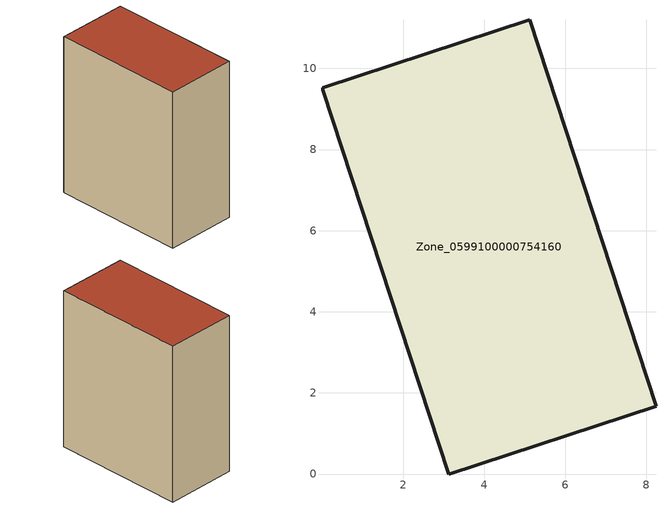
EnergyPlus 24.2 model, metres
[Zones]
Zone_0599100000754160
 floor ground (C_G): 0.01,9.47 0.01,9.53 5.12,11.2 8.24,1.67 3.12,0 z3.81
 wall outside (C_F): 3.12,0 8.24,1.67 5.12,11.2 0.01,9.53 0.01,9.47 3.12,0 z3.81:15.88
 roof outside (C_R): 0.01,9.53 0.01,9.47 3.12,0 8.24,1.67 5.12,11.2 z15.88
[BUILDING]
Pand.0599100000754160: North Axis=0; Terrain=City; Loads Convergence Tolerance Value=0.04; Temperature Convergence Tolerance Value=0.4; Solar Distribution=FullExterior; Maximum Number of Warmup Days=25; Minimum Number of Warmup Days=1
[Site:Location]
Rotterdam.The.Hague.AP_ZH_NLD Design_Conditions: Latitude=51.96; Longitude=4.45; Time Zone=1; Elevation=-4.5
[SITE:GROUNDTEMPERATURE:BUILDINGSURFACE]
18, 18, 18, 18, 18, 18, 18, 18, 18, 18, 18, 18
[MATERIAL] Thermal Absorptance=0.9; Solar Absorptance=0.7; Visible Absorptance=0.7
Name | Roughness | Thickness | Conductivity | Density | Specific Heat
G.TI.2006-2014 | MediumSmooth | 0.15 | 0.06 | 540 | 1210
F.TI.2006-2014 | Rough | 0.3 | 0.12 | 1920 | 840
R.TI.2006-2014 | MediumRough | 0.2 | 0.08 | 1500 | 1000
[CONSTRUCTION]
C_G: G.TI.2006-2014
C_F: F.TI.2006-2014
C_R: R.TI.2006-2014
[ZONE]
Zone_0599100000754160: Type=1; Multiplier=1; Ceiling Height=Autocalculate; Volume=Autocalculate; Floor Area=autocalculate; Part of Total Floor Area=Yes
[ZONEINFILTRATION:DESIGNFLOWRATE]
Infil_Zone_0599100000754160: Zone or ZoneList or Space or SpaceList=Zone_0599100000754160; Schedule=AlwaysOn; Design Flow Rate Calculation Method=Flow/Area; Flow Rate per Floor Area=0.0015; Constant Term Coefficient=1; Temperature Term Coefficient=0; Velocity Term Coefficient=0; Velocity Squared Term Coefficient=0
[HVACTEMPLATE:ZONE:IDEALLOADSAIRSYSTEM]
Zone_0599100000754160: Maximum Heating Supply Air Temperature=50; Minimum Cooling Supply Air Temperature=13; Maximum Heating Supply Air Humidity Ratio=0.0156; Minimum Cooling Supply Air Humidity Ratio=0.0077; Heating Limit=NoLimit; Cooling Limit=NoLimit; Dehumidification Control Type=ConstantSensibleHeatRatio; Cooling Sensible Heat Ratio=0.7; Dehumidification Setpoint=60; Humidification Control Type=None; Humidification Setpoint=30; Outdoor Air Method=None; Outdoor Air Flow Rate per Person=0.00944; Outdoor Air Flow Rate per Zone Floor Area=0; Outdoor Air Flow Rate per Zone=0; Demand Controlled Ventilation Type=None; Outdoor Air Economizer Type=NoEconomizer; Heat Recovery Type=None; Sensible Heat Recovery Effectiveness=0.7; Latent Heat Recovery Effectiveness=0.65
[ZONECONTROL:THERMOSTAT]
ThermostatControl_Zone_0599100000754160: Zone or ZoneList=Zone_0599100000754160; Control Type Schedule=DualSetpointControlType; Control 1=Thermostat_Zone_0599100000754160; Temperature Difference Between Cutout And Setpoint=0
[THERMOSTATSETPOINT:DUALSETPOINT]
Thermostat_Zone_0599100000754160: Heating Setpoint Temperature Schedule=HeatingSetpoint_Zone_0599100000754160; Cooling Setpoint Temperature Schedule=CoolingSetpoint_Zone_0599100000754160
[SCHEDULE:COMPACT]
HeatingSetpoint_Zone_0599100000754160: Through: 12/31, For: AllDays, Until: 24:00, 21
CoolingSetpoint_Zone_0599100000754160: Through: 12/31, For: AllDays, Until: 24:00, 24
DualSetpointControlType: Through: 12/31, For: AllDays, Until: 24:00, 4
AlwaysOn: Through: 12/31, For: AllDays, Until: 24:00, 1
